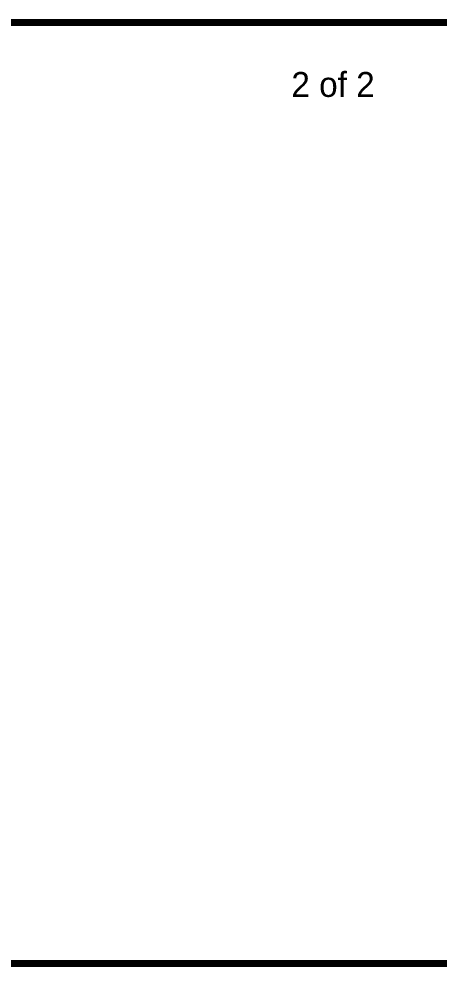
# Model space of a CAD drawing. Header units: inches. Extents: x 0 to 17, y 0 to 11.7.
# Drawn here: x 9.146 to 9.86, y 3.644 to 5.256 of the extents above; entities that cross this region are included whole.
import ezdxf

# ---------------------------------------------------------------- set-up
doc = ezdxf.new("R2010")
doc.units = ezdxf.units.IN
doc.header["$MEASUREMENT"] = 0
doc.layers.add('Sheet', color=255, linetype='Continuous')

msp = doc.modelspace()

# ---------------------------------------------------------------- linework, layer by layer
at = {"layer": 'Sheet'}
for points in [[(10.5991, 5.2497, 0.0118, 0.0118, 0), (8.7996, 5.2497, 0.0118, 0.0118, 0)], [(8.7996, 3.6496, 0.0118, 0.0118, 0), (10.5991, 3.6496, 0.0118, 0.0118, 0)]]:
    msp.add_lwpolyline(points, format="xyseb", dxfattribs=at)
for points in [[(8.7996, 5.2497, 0.0118, 0.0118, 0), (10.5991, 5.2497, 0.0118, 0.0118, 0), (10.5991, 3.6496, 0.0118, 0.0118, 0), (8.7996, 3.6496, 0.0118, 0.0118, 0), (8.7996, 5.2497, 0.0118, 0.0118, 0)], [(8.7996, 5.2497, 0.0039, 0.0039, 0), (8.7996, 3.6496, 0.0039, 0.0039, 0), (10.5991, 3.6496, 0.0039, 0.0039, 0), (10.5991, 5.2497, 0.0039, 0.0039, 0), (8.7996, 5.2497, 0.0039, 0.0039, 0), (8.7996, 5.2497, 0.0039, 0.0039, 0)]]:
    msp.add_lwpolyline(points, format="xyseb", close=True, dxfattribs=at)

# ---------------------------------------------------------------- texts
msp.add_text('2 of 2', height=0.04234, dxfattribs=at).set_placement((9.6092, 5.1231))

doc.saveas('drawing.dxf')
